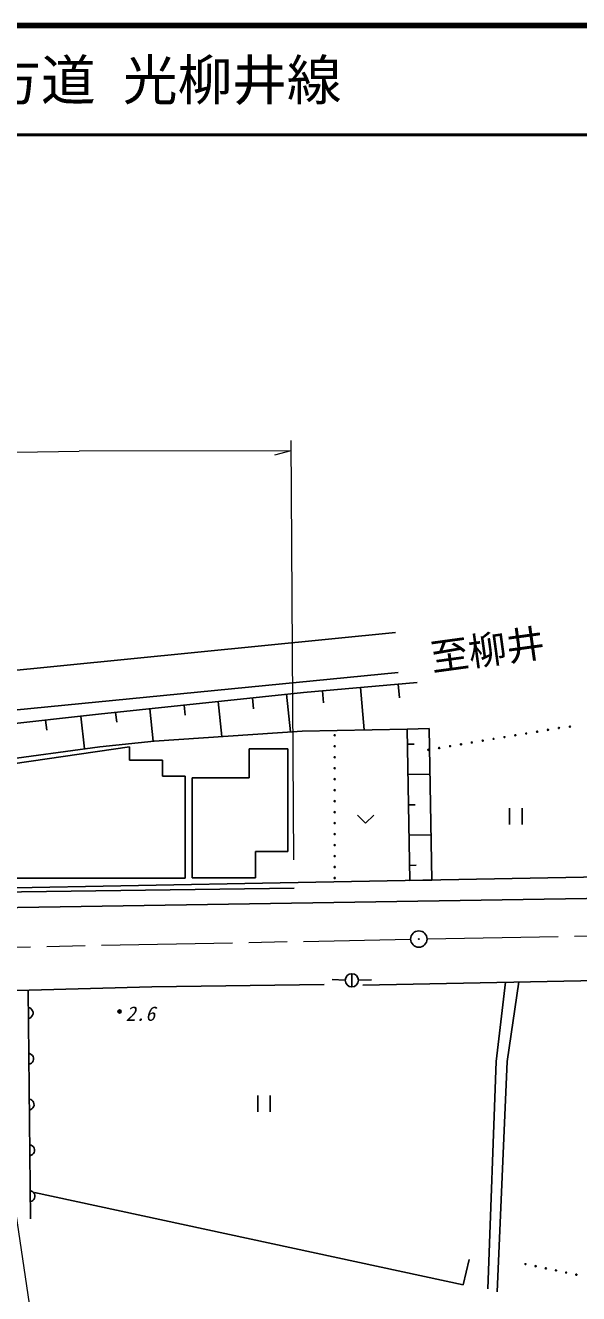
# Model space of a CAD drawing. Units: millimetres, scale not verified. Extents: x 40000 to 680000, y 20000 to 380000.
# Drawn here: x 235307 to 285929, y 264002 to 380000 of the extents above; entities that cross this region are included whole.
import ezdxf
from ezdxf.enums import TextEntityAlignment as Align

# ---------------------------------------------------------------- set-up
doc = ezdxf.new("R2010")
doc.units = ezdxf.units.MM
doc.header["$LTSCALE"] = 1000
doc.linetypes.add('CHAIN', pattern=[18.5, 12, -1.5, 3.5, -1.5])
for name, color, linetype, lineweight in [('M-BGD', 7, 'Continuous', 25), ('M-BMK', 2, 'CHAIN', 13), ('M-BMK-SRVR', 3, 'Continuous', 25), ('M-STR-HTXT', 7, 'Continuous', 13), ('M-STR-STRC', 7, 'Continuous', 25), ('M-TTL', 2, 'Continuous', 140), ('M-TTL-LINE', 7, 'Continuous', 50)]:
    doc.layers.add(name, color=color, linetype=linetype, lineweight=lineweight)
doc.layers.add('M-BMK-HTXT', color=7, linetype='Continuous')
doc.layers.add('M-TTL-TXT', color=7, linetype='Continuous')
doc.styles.add('ＭＳ ゴシック', font='')
doc.styles.get('ＭＳ ゴシック').set_extended_font_data('MS Gothic')

msp = doc.modelspace()

# ---------------------------------------------------------------- linework, layer by layer
at = {"layer": 'M-BGD'}
for p, q in [((69231, 304632), (269172, 324456)), ((159240, 310020), (269429, 320814)), ((260768, 318990), (271150, 319892)), ((262499, 319140), (262594, 318044)), ((265959, 319441), (266297, 315557)), ((269420, 319742), (269527, 318507)), ((242004, 316991), (260768, 318990)), ((252950, 318157), (253291, 314953)), ((256077, 318490), (256183, 317492)), ((259205, 318823), (259572, 315372)), ((222636, 314851), (242004, 316991)), ((240390, 316812), (240719, 313831)), ((243567, 317157), (243662, 316272)), ((246695, 317490), (247010, 314531)), ((249822, 317824), (249921, 316900)), ((237162, 316456), (237263, 315537)), ((260639, 315443), (270247, 315636)), ((272256, 315679), (270247, 315636)), ((270247, 315636), (270483, 301789)), ((272496, 301826), (272256, 315679)), ((242133, 314024), (247098, 314540)), ((247098, 314540), (260639, 315443)), ((226077, 311832), (242133, 314024)), ((226612, 311382), (244821, 314003)), ((244821, 314003), (244821, 312795)), ((259333, 313844), (255792, 313844)), ((255792, 311188), (255792, 313844)), ((259333, 313844), (259333, 304452)), ((270271, 314252), (270873, 314262)), ((244821, 312795), (247863, 312795)), ((247863, 312795), (247863, 311318)), ((247863, 311318), (249921, 311318)), ((249921, 311318), (249921, 302012)), ((250557, 302027), (250557, 311188)), ((250557, 311188), (255792, 311188)), ((270318, 311482), (272328, 311516)), ((270365, 308713), (270968, 308723)), ((265689, 307754), (266439, 307034)), ((266439, 307034), (267189, 307754)), ((279617, 308411), (279617, 306911)), ((280757, 306911), (280757, 308411)), ((270412, 305943), (272424, 305978)), ((259333, 304452), (256370, 304452)), ((256370, 304452), (256370, 302027)), ((270459, 303174), (271063, 303184)), ((249921, 302012), (229475, 302012)), ((256370, 302027), (250557, 302027)), ((258626, 301571), (288018, 302112)), ((270483, 301789), (272496, 301826)), ((221820, 300575), (259907, 301087)), ((229328, 301025), (258626, 301571)), ((264576, 292682), (263377, 292727)), ((265176, 293260), (265176, 292060)), ((265776, 292676), (266975, 292709)), ((266187, 292211), (287656, 292653)), ((279224, 292479), (278395, 285220)), ((280472, 292505), (279376, 285229)), ((224245, 291494), (235641, 291766)), ((235790, 270830), (235566, 291764)), ((235641, 291766), (246870, 292063)), ((246870, 292063), (262648, 292284)), ((235703, 290132), (235583, 290171)), ((235804, 290073), (235703, 290132)), ((235905, 289974), (235804, 290073)), ((235594, 289171), (235713, 289212)), ((235713, 289212), (235813, 289273)), ((235813, 289273), (235912, 289374)), ((235966, 289875), (235905, 289974)), ((235912, 289374), (235970, 289475)), ((236007, 289755), (235966, 289875)), ((235970, 289475), (236009, 289595)), ((236009, 289595), (236007, 289755)), ((235748, 285945), (235628, 285984)), ((235849, 285886), (235748, 285945)), ((235950, 285787), (235849, 285886)), ((236011, 285688), (235950, 285787)), ((236052, 285568), (236011, 285688)), ((236015, 285288), (236054, 285408)), ((236054, 285408), (236052, 285568)), ((235639, 284984), (235758, 285025)), ((235758, 285025), (235857, 285086)), ((235857, 285086), (235956, 285187)), ((235956, 285187), (236015, 285288)), ((278395, 285220), (277631, 264438)), ((279376, 285229), (278474, 264169)), ((256578, 282120), (256578, 280620)), ((257718, 280620), (257718, 282120)), ((235793, 281758), (235673, 281797)), ((235683, 280797), (235803, 280838)), ((235894, 281700), (235793, 281758)), ((235803, 280838), (235902, 280900)), ((235995, 281601), (235894, 281700)), ((235902, 280900), (236001, 281001)), ((236056, 281501), (235995, 281601)), ((236001, 281001), (236060, 281101)), ((236097, 281382), (236056, 281501)), ((236060, 281101), (236099, 281222)), ((236099, 281222), (236097, 281382)), ((235838, 277572), (235717, 277610)), ((235938, 277513), (235838, 277572)), ((236040, 277414), (235938, 277513)), ((236101, 277315), (236040, 277414)), ((236142, 277195), (236101, 277315)), ((235728, 276611), (235848, 276652)), ((235848, 276652), (235947, 276713)), ((235947, 276713), (236046, 276814)), ((236046, 276814), (236105, 276915)), ((236105, 276915), (236144, 277035)), ((236144, 277035), (236142, 277195)), ((235883, 273385), (235762, 273424)), ((235983, 273326), (235883, 273385)), ((236084, 273227), (235983, 273326)), ((235992, 272526), (236091, 272627)), ((236145, 273128), (236084, 273227)), ((236091, 272627), (236150, 272728)), ((236134, 273244), (275351, 264794)), ((236187, 273008), (236145, 273128)), ((236150, 272728), (236188, 272848)), ((236188, 272848), (236187, 273008)), ((235773, 272424), (235892, 272465)), ((235892, 272465), (235992, 272526)), ((275351, 264794), (275916, 267125))]:
    msp.add_line(p, q, dxfattribs=at)
for centre, radius in [((283128, 315568), 50), ((284124, 315734), 50), ((285131, 315856), 50), ((263605, 315071), 50), ((276158, 314407), 50), ((277154, 314573), 50), ((278149, 314739), 50), ((279145, 314905), 50), ((280141, 315071), 50), ((281137, 315237), 50), ((282132, 315403), 50), ((263605, 314066), 50), ((272175, 313743), 50), ((273171, 313909), 50), ((274167, 314075), 50), ((275162, 314241), 50), ((263605, 313062), 50), ((263605, 312058), 50), ((263605, 311054), 50), ((263605, 310049), 50), ((263605, 309045), 50), ((263605, 308041), 50), ((263605, 307037), 50), ((263605, 306033), 50), ((263605, 305028), 50), ((263605, 304024), 50), ((263605, 303020), 50), ((263605, 302016), 50), ((265176, 292660), 600), ((243922, 289807), 150), ((243922, 289807), 90), ((243922, 289807), 30), ((281066, 266706), 50), ((281997, 266512), 50), ((282928, 266318), 50), ((283858, 266124), 50), ((284789, 265930), 50), ((285719, 265736), 50)]:
    msp.add_circle(centre, radius, dxfattribs=at)
at = {"layer": 'M-BMK'}
for p, q in [((272057, 296445), (355092, 298007)), ((223775, 295498), (270558, 296416))]:
    msp.add_line(p, q, dxfattribs=at)
at = {"layer": 'M-BMK-SRVR'}
for radius in [750, 30]:
    msp.add_circle((271308, 296431), radius, dxfattribs=at)
at = {"layer": 'M-STR-HTXT'}
for p, q in [((259607, 341099), (240236, 341049)), ((259607, 341099), (258109, 340675)), ((259602, 342033), (259837, 303689)), ((231521, 290785), (236447, 257861))]:
    msp.add_line(p, q, dxfattribs=at)
msp.add_lwpolyline([(199507, 339569), (209285, 340229), (218933, 340656), (228731, 340881), (238331, 341023), (240236, 341049)], dxfattribs=at)
at = {"layer": 'M-STR-STRC'}
msp.add_line((189940, 298623), (355196, 301201), dxfattribs=at)
at = {"layer": 'M-TTL'}
msp.add_line((680000, 380000), (40000, 380000), dxfattribs=at)
at = {"layer": 'M-TTL-LINE'}
msp.add_line((40000, 370000), (680000, 370000), dxfattribs=at)

# ---------------------------------------------------------------- texts
at = {"layer": 'M-BGD', "style": 'ＭＳ ゴシック', "oblique": 15}
msp.add_text('2.6', height=1320, dxfattribs=at).set_placement((245832, 289613), align=Align.MIDDLE_CENTER)
at = {"layer": 'M-BMK-HTXT', "style": 'ＭＳ ゴシック'}
msp.add_text('至柳井', height=2566, rotation=7.8, dxfattribs=at).set_placement((277579, 322880), align=Align.MIDDLE_CENTER)
at = {"layer": 'M-TTL-TXT', "style": 'ＭＳ ゴシック'}
msp.add_text('主要地方道 光柳井線', height=3666, dxfattribs=at).set_placement((216734, 375000), align=Align.MIDDLE_LEFT)

doc.saveas('drawing.dxf')
